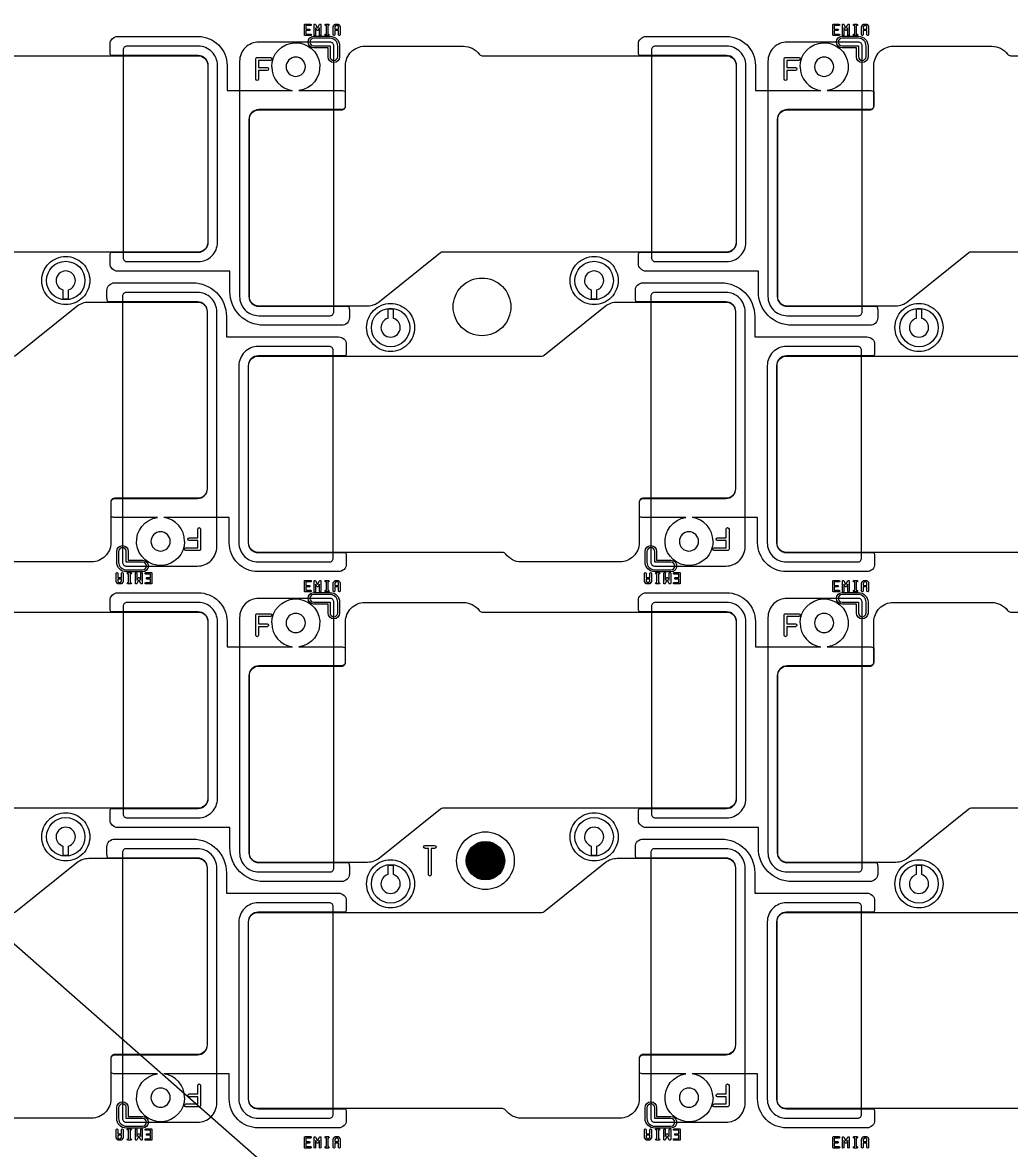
# Model space of a CAD drawing. Extents: x 2541 to 3941, y 2348 to 3338.
# Drawn here: x 2758.1 to 2809.5, y 2854.4 to 2912.9 of the extents above; entities that cross this region are included whole.
import ezdxf

# ---------------------------------------------------------------- set-up
doc = ezdxf.new("R2010")
doc.units = 0
doc.layers.get('0').update_dxf_attribs({"lineweight": 0})
doc.layers.get('Defpoints').update_dxf_attribs({"lineweight": 0})
for name, color, linetype, lineweight in [('EMI-T', 6, 'Continuous', 0), ('備註', 1, 'Continuous', 0), ('尺寸線', 3, 'Continuous', 0)]:
    doc.layers.add(name, color=color, linetype=linetype, lineweight=lineweight)
doc.layers.add('t_layer0', color=1, linetype='Continuous')
doc.styles.get("Standard").update_dxf_attribs({"font": 'simplex.shx', "height": 2.7})
doc.dimstyles.get("Standard").update_dxf_attribs({"dimtxt": 6, "dimasz": 0.18, "dimexe": 0.18, "dimexo": 0.0625, "dimgap": 0.09, "dimtad": 0, "dimtih": 1, "dimtoh": 1, "dimdec": 4, "dimzin": 0, "dimdsep": 46, "dimtxsty": 'Standard', "dimcen": 0.09, "dimadec": 0, "dimazin": 0, "dimtfac": 1, "dimtdec": 4, "dimtofl": 0, "dimtmove": 0, "dimatfit": 3, "dimfxl": 0, "dimtolj": 1, "dimtzin": 0, "dimarcsym": 0})

# ---------------------------------------------------------------- blocks, each defined once
blk = doc.blocks.new('PAD_R1')
at = {"const_width": 0.5}
blk.add_lwpolyline([(0.25, 0, 1), (-0.25, 0, 1)], format="xyb", close=True, dxfattribs=at)
blk = doc.blocks.new('*D32')
at = {"layer": 'Defpoints', "color": 0, "linetype": 'Continuous'}
for p in [(2937.174, 2915.05), (2717.414, 2910.624), (2937.174, 2910.624)]:
    blk.add_point(p, dxfattribs=at)
at = {"layer": '尺寸線', "color": 0, "linetype": 'Continuous', "lineweight": -2}
for p, q in [((2717.414, 2910.686), (2717.414, 2915.23)), ((2717.594, 2915.05), (2818.204, 2915.05)), ((2936.994, 2915.05), (2836.384, 2915.05)), ((2937.174, 2910.686), (2937.174, 2915.23))]:
    blk.add_line(p, q, dxfattribs=at)
at = {"layer": '尺寸線', "color": 0, "linetype": 'Continuous'}
for points in [[(2717.594, 2915.08), (2717.594, 2915.02), (2717.414, 2915.05)], [(2936.994, 2915.02), (2936.994, 2915.08), (2937.174, 2915.05)]]:
    blk.add_solid(points, dxfattribs=at)
at = {"layer": '尺寸線', "color": 0, "linetype": 'Continuous', "insert": (2827.294, 2915.05), "char_height": 2.7, "attachment_point": 5}
blk.add_mtext('\\A1;219.7600', dxfattribs=at)

msp = doc.modelspace()

# ---------------------------------------------------------------- linework, layer by layer
for p, q in [((2773.9853, 2912.2417), (2773.91577, 2912.2417)), ((2801.4553, 2912.2417), (2801.38577, 2912.2417)), ((2763.69814, 2883.74094), (2763.62861, 2883.74094)), ((2773.9853, 2883.3317), (2773.91577, 2883.3317)), ((2791.16814, 2883.74094), (2791.09861, 2883.74094)), ((2801.4553, 2883.3317), (2801.38577, 2883.3317)), ((2763.69814, 2854.83094), (2763.62861, 2854.83094)), ((2791.16814, 2854.83094), (2791.09861, 2854.83094)), ((2773.9853, 2854.4217), (2773.91577, 2854.4217)), ((2801.4553, 2854.4217), (2801.38577, 2854.4217))]:
    msp.add_line(p, q)
at = {"linetype": 'Continuous'}
for points in [[(2772.80623, 2912.2817), (2772.80623, 2912.53997), (2772.80623, 2912.79825, -0.414265), (2772.84623, 2912.83825), (2773.12438, 2912.83825, -1), (2773.12438, 2912.75825), (2772.88623, 2912.75825), (2772.88623, 2912.57997), (2773.05484, 2912.57997, -1), (2773.05484, 2912.49997), (2772.88623, 2912.49997), (2772.88623, 2912.3217), (2773.12438, 2912.3217, -1), (2773.12438, 2912.2417), (2772.84623, 2912.2417, -0.414265)], [(2800.27623, 2912.2817), (2800.27623, 2912.53997), (2800.27623, 2912.79825, -0.414265), (2800.31623, 2912.83825), (2800.59438, 2912.83825, -1), (2800.59438, 2912.75825), (2800.35623, 2912.75825), (2800.35623, 2912.57997), (2800.52484, 2912.57997, -1), (2800.52484, 2912.49997), (2800.35623, 2912.49997), (2800.35623, 2912.3217), (2800.59438, 2912.3217, -1), (2800.59438, 2912.2417), (2800.31623, 2912.2417, -0.414265)], [(2773.29244, 2911.60531, -1), (2773.29244, 2912.20531), (2774.13715, 2912.20531, -0.414217), (2774.63715, 2911.70531), (2774.63715, 2911.14231, -1), (2774.03715, 2911.14231), (2774.03715, 2911.60531)], [(2773.29244, 2911.70531), (2774.13715, 2911.70531), (2774.13715, 2911.15124, 1), (2774.53715, 2911.15124), (2774.53715, 2911.70531, 0.414218), (2774.13715, 2912.10531), (2773.29244, 2912.10531, 1)], [(2800.76244, 2911.60531, -1), (2800.76244, 2912.20531), (2801.60715, 2912.20531, -0.414217), (2802.10715, 2911.70531), (2802.10715, 2911.14231, -1), (2801.50715, 2911.14231), (2801.50715, 2911.60531)], [(2800.76244, 2911.70531), (2801.60715, 2911.70531), (2801.60715, 2911.15124, 1), (2802.00715, 2911.15124), (2802.00715, 2911.70531, 0.414218), (2801.60715, 2912.10531), (2800.76244, 2912.10531, 1)], [(2742.46508, 2898.68472), (2742.46508, 2907.8846, -0.414219), (2742.9652, 2908.38473), (2747.27218, 2908.38473, 0.414223), (2747.47218, 2908.58473), (2747.47218, 2910.68952, -0.414215), (2748.47218, 2911.68952), (2753.60907, 2911.68952, -0.24029), (2754.41871, 2911.27692, 0.240069), (2754.58015, 2911.19473), (2767.2852, 2911.19473, -0.414366), (2767.78507, 2910.6946), (2767.78507, 2901.49472, -0.414365), (2767.2852, 2900.9946), (2752.53567, 2900.9946, 0.170771), (2752.41046, 2900.95056), (2749.23951, 2898.40481, -0.170765), (2748.61341, 2898.1846), (2742.9652, 2898.1846, -0.414218)], [(2769.93508, 2898.68472), (2769.93508, 2907.8846, -0.414219), (2770.4352, 2908.38473), (2774.74218, 2908.38473, 0.414223), (2774.94218, 2908.58473), (2774.94218, 2910.68952, -0.414215), (2775.94218, 2911.68952), (2781.07907, 2911.68952, -0.24029), (2781.88871, 2911.27692, 0.240069), (2782.05015, 2911.19473), (2794.7552, 2911.19473, -0.414366), (2795.25507, 2910.6946), (2795.25507, 2901.49472, -0.414365), (2794.7552, 2900.9946), (2780.00567, 2900.9946, 0.170771), (2779.88046, 2900.95056), (2776.70951, 2898.40481, -0.170765), (2776.08341, 2898.1846), (2770.4352, 2898.1846, -0.414218)], [(2797.40508, 2898.68472), (2797.40508, 2907.8846, -0.414219), (2797.9052, 2908.38473), (2802.21218, 2908.38473, 0.414223), (2802.41218, 2908.58473), (2802.41218, 2910.68952, -0.414215), (2803.41218, 2911.68952), (2808.54907, 2911.68952, -0.24029), (2809.35871, 2911.27692, 0.240069), (2809.52015, 2911.19473), (2822.2252, 2911.19473, -0.414366), (2822.72507, 2910.6946), (2822.72507, 2901.49472, -0.414365), (2822.2252, 2900.9946), (2807.47567, 2900.9946, 0.170771), (2807.35046, 2900.95056), (2804.17951, 2898.40481, -0.170765), (2803.55341, 2898.1846), (2797.9052, 2898.1846, -0.414218)], [(2770.27233, 2909.98535), (2770.27233, 2910.50687), (2770.27233, 2911.0284, -0.414241), (2770.34733, 2911.1034), (2771.04269, 2911.1034, -1), (2771.04269, 2910.9534), (2770.42233, 2910.9534), (2770.42233, 2910.58187), (2770.86885, 2910.58187, -1), (2770.86885, 2910.43187), (2770.42233, 2910.43187), (2770.42233, 2909.98535, -1)], [(2771.85437, 2910.62391, 0.414217), (2772.35437, 2910.12391, 0.414217), (2772.85437, 2910.62391, 0.414217), (2772.35437, 2911.12391, 0.414217)], [(2797.74233, 2909.98535), (2797.74233, 2910.50687), (2797.74233, 2911.0284, -0.414241), (2797.81733, 2911.1034), (2798.51269, 2911.1034, -1), (2798.51269, 2910.9534), (2797.89233, 2910.9534), (2797.89233, 2910.58187), (2798.33885, 2910.58187, -1), (2798.33885, 2910.43187), (2797.89233, 2910.43187), (2797.89233, 2909.98535, -1)], [(2799.32437, 2910.62391, 0.414217), (2799.82437, 2910.12391, 0.414217), (2800.32437, 2910.62391, 0.414217), (2799.82437, 2911.12391, 0.414217)], [(2759.14699, 2899.51071, -0.414215), (2760.39699, 2900.76071, -0.414215), (2761.64699, 2899.51071, -0.414215), (2760.39699, 2898.26071, -0.414215)], [(2786.61699, 2899.51071, -0.414215), (2787.86699, 2900.76071, -0.414215), (2789.11699, 2899.51071, -0.414215), (2787.86699, 2898.26071, -0.414215)], [(2759.89699, 2899.51071, 0.327542), (2760.24699, 2899.03374), (2760.24699, 2898.55957), (2760.54699, 2898.55957), (2760.54699, 2899.03374, 0.327544), (2760.89699, 2899.51071, 0.414217), (2760.39699, 2900.01071, 0.414217)], [(2780.53823, 2898.14015, -0.414215), (2782.03823, 2899.64015, -0.414215), (2783.53823, 2898.14015, -0.414215), (2782.03823, 2896.64015, -0.414215)], [(2787.36699, 2899.51071, 0.327542), (2787.71699, 2899.03374), (2787.71699, 2898.55957), (2788.01699, 2898.55957), (2788.01699, 2899.03374, 0.327544), (2788.36699, 2899.51071, 0.414217), (2787.86699, 2900.01071, 0.414217)], [(2742.42838, 2885.88459), (2742.42838, 2895.08447, -0.414365), (2742.92825, 2895.5846), (2757.67778, 2895.5846, 0.170771), (2757.80299, 2895.62863), (2760.97394, 2898.17438, -0.170765), (2761.60004, 2898.3946), (2767.24824, 2898.3946, -0.414218), (2767.74837, 2897.89447), (2767.74837, 2888.69459, -0.414219), (2767.24824, 2888.19447), (2762.94127, 2888.19447, 0.414223), (2762.74127, 2887.99447), (2762.74127, 2885.88967, -0.414215), (2761.74127, 2884.88967), (2756.60437, 2884.88967, -0.24029), (2755.79474, 2885.30227, 0.240069), (2755.6333, 2885.38446), (2742.92825, 2885.38446, -0.414366)], [(2769.89838, 2885.88459), (2769.89838, 2895.08447, -0.414365), (2770.39825, 2895.5846), (2785.14778, 2895.5846, 0.170771), (2785.27299, 2895.62863), (2788.44394, 2898.17438, -0.170765), (2789.07004, 2898.3946), (2794.71824, 2898.3946, -0.414218), (2795.21837, 2897.89447), (2795.21837, 2888.69459, -0.414219), (2794.71824, 2888.19447), (2790.41127, 2888.19447, 0.414223), (2790.21127, 2887.99447), (2790.21127, 2885.88967, -0.414215), (2789.21127, 2884.88967), (2784.07437, 2884.88967, -0.24029), (2783.26474, 2885.30227, 0.240069), (2783.1033, 2885.38446), (2770.39825, 2885.38446, -0.414366)], [(2776.03646, 2897.06848, -0.414215), (2777.28646, 2898.31848, -0.414215), (2778.53646, 2897.06848, -0.414215), (2777.28646, 2895.81848, -0.414215)], [(2776.78646, 2897.06848, 0.414217), (2777.28646, 2896.56848, 0.414217), (2777.78646, 2897.06848, 0.327542), (2777.43646, 2897.54545), (2777.43646, 2898.01962), (2777.13646, 2898.01962), (2777.13646, 2897.54545, 0.327544)], [(2797.36838, 2885.88459), (2797.36838, 2895.08447, -0.414365), (2797.86825, 2895.5846), (2812.61778, 2895.5846, 0.170771), (2812.74299, 2895.62863), (2815.91394, 2898.17438, -0.170765), (2816.54004, 2898.3946), (2822.18824, 2898.3946, -0.414218), (2822.68837, 2897.89447), (2822.68837, 2888.69459, -0.414219), (2822.18824, 2888.19447), (2817.88127, 2888.19447, 0.414223), (2817.68127, 2887.99447), (2817.68127, 2885.88967, -0.414215), (2816.68127, 2884.88967), (2811.54437, 2884.88967, -0.24029), (2810.73474, 2885.30227, 0.240069), (2810.5733, 2885.38446), (2797.86825, 2885.38446, -0.414366)], [(2803.50646, 2897.06848, -0.414215), (2804.75646, 2898.31848, -0.414215), (2806.00646, 2897.06848, -0.414215), (2804.75646, 2895.81848, -0.414215)], [(2804.25646, 2897.06848, 0.414217), (2804.75646, 2896.56848, 0.414217), (2805.25646, 2897.06848, 0.327542), (2804.90646, 2897.54545), (2804.90646, 2898.01962), (2804.60646, 2898.01962), (2804.60646, 2897.54545, 0.327544)], [(2764.82907, 2885.95528, 0.414217), (2765.32907, 2885.45528, 0.414217), (2765.82907, 2885.95528, 0.414217), (2765.32907, 2886.45528, 0.414217)], [(2792.29907, 2885.95528, 0.414217), (2792.79907, 2885.45528, 0.414217), (2793.29907, 2885.95528, 0.414217), (2792.79907, 2886.45528, 0.414217)], [(2763.04629, 2884.87388), (2763.04629, 2885.43689, -1), (2763.64629, 2885.43689), (2763.64629, 2884.97388), (2764.39101, 2884.97388, -1), (2764.39101, 2884.37388), (2763.54629, 2884.37388, -0.414217)], [(2763.14629, 2884.87388, 0.414218), (2763.54629, 2884.47388), (2764.39101, 2884.47388, 1), (2764.39101, 2884.87388), (2763.54629, 2884.87388), (2763.54629, 2885.42796, 1), (2763.14629, 2885.42796)], [(2790.51629, 2884.87388), (2790.51629, 2885.43689, -1), (2791.11629, 2885.43689), (2791.11629, 2884.97388), (2791.86101, 2884.97388, -1), (2791.86101, 2884.37388), (2791.01629, 2884.37388, -0.414217)], [(2790.61629, 2884.87388, 0.414218), (2791.01629, 2884.47388), (2791.86101, 2884.47388, 1), (2791.86101, 2884.87388), (2791.01629, 2884.87388), (2791.01629, 2885.42796, 1), (2790.61629, 2885.42796)], [(2772.80623, 2883.3717), (2772.80623, 2883.62997), (2772.80623, 2883.88825, -0.414265), (2772.84623, 2883.92825), (2773.12438, 2883.92825, -1), (2773.12438, 2883.84825), (2772.88623, 2883.84825), (2772.88623, 2883.66997), (2773.05484, 2883.66997, -1), (2773.05484, 2883.58997), (2772.88623, 2883.58997), (2772.88623, 2883.4117), (2773.12438, 2883.4117, -1), (2773.12438, 2883.3317), (2772.84623, 2883.3317, -0.414265)], [(2800.27623, 2883.3717), (2800.27623, 2883.62997), (2800.27623, 2883.88825, -0.414265), (2800.31623, 2883.92825), (2800.59438, 2883.92825, -1), (2800.59438, 2883.84825), (2800.35623, 2883.84825), (2800.35623, 2883.66997), (2800.52484, 2883.66997, -1), (2800.52484, 2883.58997), (2800.35623, 2883.58997), (2800.35623, 2883.4117), (2800.59438, 2883.4117, -1), (2800.59438, 2883.3317), (2800.31623, 2883.3317, -0.414265)], [(2773.29244, 2882.69531, -1), (2773.29244, 2883.29531), (2774.13715, 2883.29531, -0.414217), (2774.63715, 2882.79531), (2774.63715, 2882.23231, -1), (2774.03715, 2882.23231), (2774.03715, 2882.69531)], [(2773.29244, 2882.79531), (2774.13715, 2882.79531), (2774.13715, 2882.24124, 1), (2774.53715, 2882.24124), (2774.53715, 2882.79531, 0.414218), (2774.13715, 2883.19531), (2773.29244, 2883.19531, 1)], [(2800.76244, 2882.69531, -1), (2800.76244, 2883.29531), (2801.60715, 2883.29531, -0.414217), (2802.10715, 2882.79531), (2802.10715, 2882.23231, -1), (2801.50715, 2882.23231), (2801.50715, 2882.69531)], [(2800.76244, 2882.79531), (2801.60715, 2882.79531), (2801.60715, 2882.24124, 1), (2802.00715, 2882.24124), (2802.00715, 2882.79531, 0.414218), (2801.60715, 2883.19531), (2800.76244, 2883.19531, 1)], [(2742.46508, 2869.77472), (2742.46508, 2878.9746, -0.414219), (2742.9652, 2879.47473), (2747.27218, 2879.47473, 0.414223), (2747.47218, 2879.67473), (2747.47218, 2881.77952, -0.414215), (2748.47218, 2882.77952), (2753.60907, 2882.77952, -0.24029), (2754.41871, 2882.36692, 0.240069), (2754.58015, 2882.28473), (2767.2852, 2882.28473, -0.414366), (2767.78507, 2881.7846), (2767.78507, 2872.58472, -0.414365), (2767.2852, 2872.0846), (2752.53567, 2872.0846, 0.170771), (2752.41046, 2872.04056), (2749.23951, 2869.49481, -0.170765), (2748.61341, 2869.2746), (2742.9652, 2869.2746, -0.414218)], [(2769.93508, 2869.77472), (2769.93508, 2878.9746, -0.414219), (2770.4352, 2879.47473), (2774.74218, 2879.47473, 0.414223), (2774.94218, 2879.67473), (2774.94218, 2881.77952, -0.414215), (2775.94218, 2882.77952), (2781.07907, 2882.77952, -0.24029), (2781.88871, 2882.36692, 0.240069), (2782.05015, 2882.28473), (2794.7552, 2882.28473, -0.414366), (2795.25507, 2881.7846), (2795.25507, 2872.58472, -0.414365), (2794.7552, 2872.0846), (2780.00567, 2872.0846, 0.170771), (2779.88046, 2872.04056), (2776.70951, 2869.49481, -0.170765), (2776.08341, 2869.2746), (2770.4352, 2869.2746, -0.414218)], [(2797.40508, 2869.77472), (2797.40508, 2878.9746, -0.414219), (2797.9052, 2879.47473), (2802.21218, 2879.47473, 0.414223), (2802.41218, 2879.67473), (2802.41218, 2881.77952, -0.414215), (2803.41218, 2882.77952), (2808.54907, 2882.77952, -0.24029), (2809.35871, 2882.36692, 0.240069), (2809.52015, 2882.28473), (2822.2252, 2882.28473, -0.414366), (2822.72507, 2881.7846), (2822.72507, 2872.58472, -0.414365), (2822.2252, 2872.0846), (2807.47567, 2872.0846, 0.170771), (2807.35046, 2872.04056), (2804.17951, 2869.49481, -0.170765), (2803.55341, 2869.2746), (2797.9052, 2869.2746, -0.414218)], [(2770.27233, 2881.07535), (2770.27233, 2881.59687), (2770.27233, 2882.1184, -0.414241), (2770.34733, 2882.1934), (2771.04269, 2882.1934, -1), (2771.04269, 2882.0434), (2770.42233, 2882.0434), (2770.42233, 2881.67187), (2770.86885, 2881.67187, -1), (2770.86885, 2881.52187), (2770.42233, 2881.52187), (2770.42233, 2881.07535, -1)], [(2771.85437, 2881.71391, 0.414217), (2772.35437, 2881.21391, 0.414217), (2772.85437, 2881.71391, 0.414217), (2772.35437, 2882.21391, 0.414217)], [(2797.74233, 2881.07535), (2797.74233, 2881.59687), (2797.74233, 2882.1184, -0.414241), (2797.81733, 2882.1934), (2798.51269, 2882.1934, -1), (2798.51269, 2882.0434), (2797.89233, 2882.0434), (2797.89233, 2881.67187), (2798.33885, 2881.67187, -1), (2798.33885, 2881.52187), (2797.89233, 2881.52187), (2797.89233, 2881.07535, -1)], [(2799.32437, 2881.71391, 0.414217), (2799.82437, 2881.21391, 0.414217), (2800.32437, 2881.71391, 0.414217), (2799.82437, 2882.21391, 0.414217)], [(2759.14699, 2870.60071, -0.414215), (2760.39699, 2871.85071, -0.414215), (2761.64699, 2870.60071, -0.414215), (2760.39699, 2869.35071, -0.414215)], [(2786.61699, 2870.60071, -0.414215), (2787.86699, 2871.85071, -0.414215), (2789.11699, 2870.60071, -0.414215), (2787.86699, 2869.35071, -0.414215)], [(2759.89699, 2870.60071, 0.327542), (2760.24699, 2870.12374), (2760.24699, 2869.64957), (2760.54699, 2869.64957), (2760.54699, 2870.12374, 0.327544), (2760.89699, 2870.60071, 0.414217), (2760.39699, 2871.10071, 0.414217)], [(2787.36699, 2870.60071, 0.327542), (2787.71699, 2870.12374), (2787.71699, 2869.64957), (2788.01699, 2869.64957), (2788.01699, 2870.12374, 0.327544), (2788.36699, 2870.60071, 0.414217), (2787.86699, 2871.10071, 0.414217)], [(2780.71865, 2869.36067, -0.414215), (2782.21865, 2870.86067, -0.414215), (2783.71865, 2869.36067, -0.414215), (2782.21865, 2867.86067, -0.414215)], [(2779.07963, 2870.00059, -1), (2779.07963, 2870.15059), (2779.32798, 2870.15059), (2779.57632, 2870.15059, -1), (2779.57632, 2870.00059), (2779.40298, 2870.00059), (2779.40298, 2868.63519, -1), (2779.25298, 2868.63519), (2779.25298, 2870.00059)], [(2742.42838, 2856.97459), (2742.42838, 2866.17447, -0.414365), (2742.92825, 2866.6746), (2757.67778, 2866.6746, 0.170771), (2757.80299, 2866.71863), (2760.97394, 2869.26438, -0.170765), (2761.60004, 2869.4846), (2767.24824, 2869.4846, -0.414218), (2767.74837, 2868.98447), (2767.74837, 2859.78459, -0.414219), (2767.24824, 2859.28447), (2762.94127, 2859.28447, 0.414223), (2762.74127, 2859.08447), (2762.74127, 2856.97967, -0.414215), (2761.74127, 2855.97967), (2756.60437, 2855.97967, -0.24029), (2755.79474, 2856.39227, 0.240069), (2755.6333, 2856.47446), (2742.92825, 2856.47446, -0.414366)], [(2769.89838, 2856.97459), (2769.89838, 2866.17447, -0.414365), (2770.39825, 2866.6746), (2785.14778, 2866.6746, 0.170771), (2785.27299, 2866.71863), (2788.44394, 2869.26438, -0.170765), (2789.07004, 2869.4846), (2794.71824, 2869.4846, -0.414218), (2795.21837, 2868.98447), (2795.21837, 2859.78459, -0.414219), (2794.71824, 2859.28447), (2790.41127, 2859.28447, 0.414223), (2790.21127, 2859.08447), (2790.21127, 2856.97967, -0.414215), (2789.21127, 2855.97967), (2784.07437, 2855.97967, -0.24029), (2783.26474, 2856.39227, 0.240069), (2783.1033, 2856.47446), (2770.39825, 2856.47446, -0.414366)], [(2776.03646, 2868.15848, -0.414215), (2777.28646, 2869.40848, -0.414215), (2778.53646, 2868.15848, -0.414215), (2777.28646, 2866.90848, -0.414215)], [(2797.36838, 2856.97459), (2797.36838, 2866.17447, -0.414365), (2797.86825, 2866.6746), (2812.61778, 2866.6746, 0.170771), (2812.74299, 2866.71863), (2815.91394, 2869.26438, -0.170765), (2816.54004, 2869.4846), (2822.18824, 2869.4846, -0.414218), (2822.68837, 2868.98447), (2822.68837, 2859.78459, -0.414219), (2822.18824, 2859.28447), (2817.88127, 2859.28447, 0.414223), (2817.68127, 2859.08447), (2817.68127, 2856.97967, -0.414215), (2816.68127, 2855.97967), (2811.54437, 2855.97967, -0.24029), (2810.73474, 2856.39227, 0.240069), (2810.5733, 2856.47446), (2797.86825, 2856.47446, -0.414366)], [(2803.50646, 2868.15848, -0.414215), (2804.75646, 2869.40848, -0.414215), (2806.00646, 2868.15848, -0.414215), (2804.75646, 2866.90848, -0.414215)], [(2776.78646, 2868.15848, 0.414217), (2777.28646, 2867.65848, 0.414217), (2777.78646, 2868.15848, 0.327542), (2777.43646, 2868.63545), (2777.43646, 2869.10962), (2777.13646, 2869.10962), (2777.13646, 2868.63545, 0.327544)], [(2804.25646, 2868.15848, 0.414217), (2804.75646, 2867.65848, 0.414217), (2805.25646, 2868.15848, 0.327542), (2804.90646, 2868.63545), (2804.90646, 2869.10962), (2804.60646, 2869.10962), (2804.60646, 2868.63545, 0.327544)], [(2764.82907, 2857.04528, 0.414217), (2765.32907, 2856.54528, 0.414217), (2765.82907, 2857.04528, 0.414217), (2765.32907, 2857.54528, 0.414217)], [(2792.29907, 2857.04528, 0.414217), (2792.79907, 2856.54528, 0.414217), (2793.29907, 2857.04528, 0.414217), (2792.79907, 2857.54528, 0.414217)], [(2763.04629, 2855.96388), (2763.04629, 2856.52689, -1), (2763.64629, 2856.52689), (2763.64629, 2856.06388), (2764.39101, 2856.06388, -1), (2764.39101, 2855.46388), (2763.54629, 2855.46388, -0.414217)], [(2763.14629, 2855.96388, 0.414218), (2763.54629, 2855.56388), (2764.39101, 2855.56388, 1), (2764.39101, 2855.96388), (2763.54629, 2855.96388), (2763.54629, 2856.51796, 1), (2763.14629, 2856.51796)], [(2790.51629, 2855.96388), (2790.51629, 2856.52689, -1), (2791.11629, 2856.52689), (2791.11629, 2856.06388), (2791.86101, 2856.06388, -1), (2791.86101, 2855.46388), (2791.01629, 2855.46388, -0.414217)], [(2790.61629, 2855.96388, 0.414218), (2791.01629, 2855.56388), (2791.86101, 2855.56388, 1), (2791.86101, 2855.96388), (2791.01629, 2855.96388), (2791.01629, 2856.51796, 1), (2790.61629, 2856.51796)], [(2772.80623, 2854.4617), (2772.80623, 2854.71997), (2772.80623, 2854.97825, -0.414265), (2772.84623, 2855.01825), (2773.12438, 2855.01825, -1), (2773.12438, 2854.93825), (2772.88623, 2854.93825), (2772.88623, 2854.75997), (2773.05484, 2854.75997, -1), (2773.05484, 2854.67997), (2772.88623, 2854.67997), (2772.88623, 2854.5017), (2773.12438, 2854.5017, -1), (2773.12438, 2854.4217), (2772.84623, 2854.4217, -0.414265)], [(2800.27623, 2854.4617), (2800.27623, 2854.71997), (2800.27623, 2854.97825, -0.414265), (2800.31623, 2855.01825), (2800.59438, 2855.01825, -1), (2800.59438, 2854.93825), (2800.35623, 2854.93825), (2800.35623, 2854.75997), (2800.52484, 2854.75997, -1), (2800.52484, 2854.67997), (2800.35623, 2854.67997), (2800.35623, 2854.5017), (2800.59438, 2854.5017, -1), (2800.59438, 2854.4217), (2800.31623, 2854.4217, -0.414265)]]:
    msp.add_lwpolyline(points, format="xyb", close=True, dxfattribs=at)
for points in [[(2773.30623, 2912.2817), (2773.30623, 2912.79791, -0.782664), (2773.38145, 2912.81722), (2773.4853, 2912.62435)], [(2773.38623, 2912.63959), (2773.38623, 2912.2817, -1), (2773.30623, 2912.2817)], [(2773.58438, 2912.63959), (2773.52052, 2912.52101, -0.597324), (2773.45008, 2912.52101), (2773.38623, 2912.63959)], [(2773.4853, 2912.62435), (2773.58916, 2912.81722, -0.782665), (2773.66438, 2912.79791), (2773.66438, 2912.2817, -1), (2773.58438, 2912.2817), (2773.58438, 2912.63959)], [(2773.91577, 2912.2417, -1), (2773.91577, 2912.3217), (2773.9453, 2912.3217), (2773.9453, 2912.75825), (2773.91577, 2912.75825, -1), (2773.91577, 2912.83825), (2773.9853, 2912.83825), (2774.05484, 2912.83825, -1), (2774.05484, 2912.75825), (2774.0253, 2912.75825), (2774.0253, 2912.3217), (2774.05484, 2912.3217, -1), (2774.05484, 2912.2417), (2773.9853, 2912.2417)], [(2774.30623, 2912.2817), (2774.30623, 2912.53997), (2774.30623, 2912.71216, -0.173189), (2774.31527, 2912.73748), (2774.3845, 2912.8232, -0.228301), (2774.41577, 2912.83825), (2774.55484, 2912.83825, -0.228253), (2774.58611, 2912.8232), (2774.65534, 2912.73748, -0.173127), (2774.66438, 2912.71216), (2774.66438, 2912.53997)], [(2774.66438, 2912.53997), (2774.66438, 2912.2817, -1), (2774.58438, 2912.2817), (2774.58438, 2912.49997), (2774.38623, 2912.49997), (2774.38623, 2912.2817, -1), (2774.30623, 2912.2817)], [(2800.77623, 2912.2817), (2800.77623, 2912.79791, -0.782664), (2800.85145, 2912.81722), (2800.9553, 2912.62435)], [(2800.85623, 2912.63959), (2800.85623, 2912.2817, -1), (2800.77623, 2912.2817)], [(2801.05438, 2912.63959), (2800.99052, 2912.52101, -0.597324), (2800.92008, 2912.52101), (2800.85623, 2912.63959)], [(2800.9553, 2912.62435), (2801.05916, 2912.81722, -0.782665), (2801.13438, 2912.79791), (2801.13438, 2912.2817, -1), (2801.05438, 2912.2817), (2801.05438, 2912.63959)], [(2801.38577, 2912.2417, -1), (2801.38577, 2912.3217), (2801.4153, 2912.3217), (2801.4153, 2912.75825), (2801.38577, 2912.75825, -1), (2801.38577, 2912.83825), (2801.4553, 2912.83825), (2801.52484, 2912.83825, -1), (2801.52484, 2912.75825), (2801.4953, 2912.75825), (2801.4953, 2912.3217), (2801.52484, 2912.3217, -1), (2801.52484, 2912.2417), (2801.4553, 2912.2417)], [(2801.77623, 2912.2817), (2801.77623, 2912.53997), (2801.77623, 2912.71216, -0.173189), (2801.78527, 2912.73748), (2801.8545, 2912.8232, -0.228301), (2801.88577, 2912.83825), (2802.02484, 2912.83825, -0.228253), (2802.05611, 2912.8232), (2802.12534, 2912.73748, -0.173127), (2802.13438, 2912.71216), (2802.13438, 2912.53997)], [(2802.13438, 2912.53997), (2802.13438, 2912.2817, -1), (2802.05438, 2912.2817), (2802.05438, 2912.49997), (2801.85623, 2912.49997), (2801.85623, 2912.2817, -1), (2801.77623, 2912.2817)], [(2762.7003, 2900.3946), (2762.7003, 2900.7946, -0.124386), (2762.74831, 2900.9846), (2767.2852, 2900.9846, 0.414365), (2767.79507, 2901.49473), (2767.79507, 2910.6946, 0.414366), (2767.2852, 2911.20473), (2762.74831, 2911.20473, -0.124392), (2762.7003, 2911.39473), (2762.7003, 2911.79473, -0.414218), (2763.1003, 2912.19473), (2767.2852, 2912.19473, -0.414364), (2768.78507, 2910.69409), (2768.78507, 2909.38473), (2772.1903, 2909.38473)], [(2771.10437, 2910.62391, -2.205962), (2772.51845, 2909.38473), (2774.74218, 2909.38473, -0.124388), (2774.93218, 2909.33672), (2774.93218, 2908.58473, -0.414224), (2774.74218, 2908.39473), (2770.4352, 2908.39473, 0.414218), (2769.92508, 2907.8846), (2769.92508, 2898.68472, 0.414217), (2770.4352, 2898.1746), (2775.09418, 2898.1746, -0.124388), (2775.14218, 2897.9846), (2775.14218, 2897.5846, -0.414218), (2774.74218, 2897.1846), (2770.68508, 2897.1846, -0.414215), (2768.93508, 2898.9346), (2768.93508, 2899.9946), (2763.1003, 2899.9946, -0.414218), (2762.7003, 2900.3946)], [(2790.1703, 2900.3946), (2790.1703, 2900.7946, -0.124386), (2790.21831, 2900.9846), (2794.7552, 2900.9846, 0.414365), (2795.26507, 2901.49473), (2795.26507, 2910.6946, 0.414366), (2794.7552, 2911.20473), (2790.21831, 2911.20473, -0.124392), (2790.1703, 2911.39473), (2790.1703, 2911.79473, -0.414218), (2790.5703, 2912.19473), (2794.7552, 2912.19473, -0.414364), (2796.25507, 2910.69409), (2796.25507, 2909.38473), (2799.6603, 2909.38473)], [(2798.57437, 2910.62391, -2.205962), (2799.98845, 2909.38473), (2802.21218, 2909.38473, -0.124388), (2802.40218, 2909.33672), (2802.40218, 2908.58473, -0.414224), (2802.21218, 2908.39473), (2797.9052, 2908.39473, 0.414218), (2797.39508, 2907.8846), (2797.39508, 2898.68472, 0.414217), (2797.9052, 2898.1746), (2802.56418, 2898.1746, -0.124388), (2802.61218, 2897.9846), (2802.61218, 2897.5846, -0.414218), (2802.21218, 2897.1846), (2798.15508, 2897.1846, -0.414215), (2796.40508, 2898.9346), (2796.40508, 2899.9946), (2790.5703, 2899.9946, -0.414218), (2790.1703, 2900.3946)], [(2762.54127, 2898.5946), (2762.54127, 2898.9946, -0.414218), (2762.94127, 2899.3946), (2766.99837, 2899.3946, -0.414215), (2768.74837, 2897.6446), (2768.74837, 2896.5846), (2774.58314, 2896.5846, -0.414218), (2774.98314, 2896.1846), (2774.98314, 2895.7846, -0.124388), (2774.93514, 2895.5946), (2770.39825, 2895.5946, 0.414365), (2769.88838, 2895.08447), (2769.88838, 2885.8846, 0.414366), (2770.39825, 2885.37446), (2774.93514, 2885.37446, -0.124388), (2774.98314, 2885.18446), (2774.98314, 2884.78446, -0.414218), (2774.58314, 2884.38446), (2770.39825, 2884.38446, -0.414364), (2768.89838, 2885.8851), (2768.89838, 2887.19447), (2765.49315, 2887.19447)], [(2790.01127, 2898.5946), (2790.01127, 2898.9946, -0.414218), (2790.41127, 2899.3946), (2794.46837, 2899.3946, -0.414215), (2796.21837, 2897.6446), (2796.21837, 2896.5846), (2802.05314, 2896.5846, -0.414218), (2802.45314, 2896.1846), (2802.45314, 2895.7846, -0.124388), (2802.40514, 2895.5946), (2797.86825, 2895.5946, 0.414365), (2797.35838, 2895.08447), (2797.35838, 2885.8846, 0.414366), (2797.86825, 2885.37446), (2802.40514, 2885.37446, -0.124388), (2802.45314, 2885.18446), (2802.45314, 2884.78446, -0.414218), (2802.05314, 2884.38446), (2797.86825, 2884.38446, -0.414364), (2796.36838, 2885.8851), (2796.36838, 2887.19447), (2792.96315, 2887.19447)], [(2766.57907, 2885.95528, -2.205962), (2765.165, 2887.19447), (2762.94127, 2887.19447, -0.124386), (2762.75127, 2887.24247), (2762.75127, 2887.99447, -0.414224), (2762.94127, 2888.18447), (2767.24824, 2888.18447, 0.414218), (2767.75837, 2888.69459), (2767.75837, 2897.89447, 0.414217), (2767.24824, 2898.4046), (2762.58927, 2898.4046, -0.124392), (2762.54127, 2898.5946)], [(2794.04907, 2885.95528, -2.205962), (2792.635, 2887.19447), (2790.41127, 2887.19447, -0.124386), (2790.22127, 2887.24247), (2790.22127, 2887.99447, -0.414224), (2790.41127, 2888.18447), (2794.71824, 2888.18447, 0.414218), (2795.22837, 2888.69459), (2795.22837, 2897.89447, 0.414217), (2794.71824, 2898.4046), (2790.05927, 2898.4046, -0.124392), (2790.01127, 2898.5946)], [(2766.64075, 2885.4758, -1), (2766.64075, 2885.6258), (2767.26112, 2885.6258), (2767.26112, 2885.99732), (2766.8146, 2885.99732, -1), (2766.8146, 2886.14732), (2767.26112, 2886.14732), (2767.26112, 2886.59385, -1), (2767.41112, 2886.59385), (2767.41112, 2886.07232)], [(2794.11075, 2885.4758, -1), (2794.11075, 2885.6258), (2794.73112, 2885.6258), (2794.73112, 2885.99732), (2794.2846, 2885.99732, -1), (2794.2846, 2886.14732), (2794.73112, 2886.14732), (2794.73112, 2886.59385, -1), (2794.88112, 2886.59385), (2794.88112, 2886.07232)], [(2767.41112, 2886.07232), (2767.41112, 2885.5508, -0.414241), (2767.33612, 2885.4758), (2766.64075, 2885.4758)], [(2794.88112, 2886.07232), (2794.88112, 2885.5508, -0.414241), (2794.80612, 2885.4758), (2794.11075, 2885.4758)], [(2763.01907, 2883.86704), (2763.01907, 2884.03922), (2763.01907, 2884.2975, -1), (2763.09907, 2884.2975), (2763.09907, 2884.07922), (2763.29722, 2884.07922), (2763.29722, 2884.2975, -1), (2763.37722, 2884.2975), (2763.37722, 2884.03922)], [(2763.37722, 2884.03922), (2763.37722, 2883.86704, -0.173189), (2763.36818, 2883.84172), (2763.29895, 2883.756, -0.228301), (2763.26768, 2883.74094), (2763.12861, 2883.74094, -0.228253), (2763.09734, 2883.756), (2763.02811, 2883.84172, -0.173127), (2763.01907, 2883.86704)], [(2763.62861, 2883.74094, -1), (2763.62861, 2883.82094), (2763.65814, 2883.82094), (2763.65814, 2884.2575), (2763.62861, 2884.2575, -1), (2763.62861, 2884.3375), (2763.69814, 2884.3375), (2763.76768, 2884.3375, -1), (2763.76768, 2884.2575), (2763.73814, 2884.2575), (2763.73814, 2883.82094), (2763.76768, 2883.82094, -1), (2763.76768, 2883.74094), (2763.69814, 2883.74094)], [(2764.01907, 2883.78129), (2764.01907, 2884.2975, -1), (2764.09907, 2884.2975), (2764.09907, 2883.9396)], [(2764.19814, 2883.95485), (2764.09429, 2883.76198, -0.782665), (2764.01907, 2883.78129)], [(2764.09907, 2883.9396), (2764.16292, 2884.05819, -0.597324), (2764.23336, 2884.05819), (2764.29722, 2883.9396)], [(2764.29722, 2883.9396), (2764.29722, 2884.2975, -1), (2764.37722, 2884.2975), (2764.37722, 2883.78129, -0.782664), (2764.302, 2883.76198), (2764.19814, 2883.95485)], [(2764.55907, 2883.74094, -1), (2764.55907, 2883.82094), (2764.79722, 2883.82094), (2764.79722, 2883.99922), (2764.62861, 2883.99922, -1), (2764.62861, 2884.07922), (2764.79722, 2884.07922), (2764.79722, 2884.2575), (2764.55907, 2884.2575, -1), (2764.55907, 2884.3375), (2764.83722, 2884.3375, -0.414265), (2764.87722, 2884.2975), (2764.87722, 2884.03922)], [(2764.87722, 2884.03922), (2764.87722, 2883.78094, -0.414265), (2764.83722, 2883.74094), (2764.55907, 2883.74094)], [(2773.30623, 2883.3717), (2773.30623, 2883.88791, -0.782664), (2773.38145, 2883.90722), (2773.4853, 2883.71435)], [(2773.4853, 2883.71435), (2773.58916, 2883.90722, -0.782665), (2773.66438, 2883.88791), (2773.66438, 2883.3717, -1), (2773.58438, 2883.3717), (2773.58438, 2883.72959)], [(2773.91577, 2883.3317, -1), (2773.91577, 2883.4117), (2773.9453, 2883.4117), (2773.9453, 2883.84825), (2773.91577, 2883.84825, -1), (2773.91577, 2883.92825), (2773.9853, 2883.92825), (2774.05484, 2883.92825, -1), (2774.05484, 2883.84825), (2774.0253, 2883.84825), (2774.0253, 2883.4117), (2774.05484, 2883.4117, -1), (2774.05484, 2883.3317), (2773.9853, 2883.3317)], [(2774.30623, 2883.3717), (2774.30623, 2883.62997), (2774.30623, 2883.80216, -0.173189), (2774.31527, 2883.82748), (2774.3845, 2883.9132, -0.228301), (2774.41577, 2883.92825), (2774.55484, 2883.92825, -0.228253), (2774.58611, 2883.9132), (2774.65534, 2883.82748, -0.173127), (2774.66438, 2883.80216), (2774.66438, 2883.62997)], [(2790.48907, 2883.86704), (2790.48907, 2884.03922), (2790.48907, 2884.2975, -1), (2790.56907, 2884.2975), (2790.56907, 2884.07922), (2790.76722, 2884.07922), (2790.76722, 2884.2975, -1), (2790.84722, 2884.2975), (2790.84722, 2884.03922)], [(2790.84722, 2884.03922), (2790.84722, 2883.86704, -0.173189), (2790.83818, 2883.84172), (2790.76895, 2883.756, -0.228301), (2790.73768, 2883.74094), (2790.59861, 2883.74094, -0.228253), (2790.56734, 2883.756), (2790.49811, 2883.84172, -0.173127), (2790.48907, 2883.86704)], [(2791.09861, 2883.74094, -1), (2791.09861, 2883.82094), (2791.12814, 2883.82094), (2791.12814, 2884.2575), (2791.09861, 2884.2575, -1), (2791.09861, 2884.3375), (2791.16814, 2884.3375), (2791.23768, 2884.3375, -1), (2791.23768, 2884.2575), (2791.20814, 2884.2575), (2791.20814, 2883.82094), (2791.23768, 2883.82094, -1), (2791.23768, 2883.74094), (2791.16814, 2883.74094)], [(2791.48907, 2883.78129), (2791.48907, 2884.2975, -1), (2791.56907, 2884.2975), (2791.56907, 2883.9396)], [(2791.66814, 2883.95485), (2791.56429, 2883.76198, -0.782665), (2791.48907, 2883.78129)], [(2791.56907, 2883.9396), (2791.63292, 2884.05819, -0.597324), (2791.70336, 2884.05819), (2791.76722, 2883.9396)], [(2791.76722, 2883.9396), (2791.76722, 2884.2975, -1), (2791.84722, 2884.2975), (2791.84722, 2883.78129, -0.782664), (2791.772, 2883.76198), (2791.66814, 2883.95485)], [(2792.02907, 2883.74094, -1), (2792.02907, 2883.82094), (2792.26722, 2883.82094), (2792.26722, 2883.99922), (2792.09861, 2883.99922, -1), (2792.09861, 2884.07922), (2792.26722, 2884.07922), (2792.26722, 2884.2575), (2792.02907, 2884.2575, -1), (2792.02907, 2884.3375), (2792.30722, 2884.3375, -0.414265), (2792.34722, 2884.2975), (2792.34722, 2884.03922)], [(2792.34722, 2884.03922), (2792.34722, 2883.78094, -0.414265), (2792.30722, 2883.74094), (2792.02907, 2883.74094)], [(2800.77623, 2883.3717), (2800.77623, 2883.88791, -0.782664), (2800.85145, 2883.90722), (2800.9553, 2883.71435)], [(2800.9553, 2883.71435), (2801.05916, 2883.90722, -0.782665), (2801.13438, 2883.88791), (2801.13438, 2883.3717, -1), (2801.05438, 2883.3717), (2801.05438, 2883.72959)], [(2801.38577, 2883.3317, -1), (2801.38577, 2883.4117), (2801.4153, 2883.4117), (2801.4153, 2883.84825), (2801.38577, 2883.84825, -1), (2801.38577, 2883.92825), (2801.4553, 2883.92825), (2801.52484, 2883.92825, -1), (2801.52484, 2883.84825), (2801.4953, 2883.84825), (2801.4953, 2883.4117), (2801.52484, 2883.4117, -1), (2801.52484, 2883.3317), (2801.4553, 2883.3317)], [(2801.77623, 2883.3717), (2801.77623, 2883.62997), (2801.77623, 2883.80216, -0.173189), (2801.78527, 2883.82748), (2801.8545, 2883.9132, -0.228301), (2801.88577, 2883.92825), (2802.02484, 2883.92825, -0.228253), (2802.05611, 2883.9132), (2802.12534, 2883.82748, -0.173127), (2802.13438, 2883.80216), (2802.13438, 2883.62997)], [(2762.7003, 2871.4846), (2762.7003, 2871.8846, -0.124386), (2762.74831, 2872.0746), (2767.2852, 2872.0746, 0.414365), (2767.79507, 2872.58473), (2767.79507, 2881.7846, 0.414366), (2767.2852, 2882.29473), (2762.74831, 2882.29473, -0.124392), (2762.7003, 2882.48473), (2762.7003, 2882.88473, -0.414218), (2763.1003, 2883.28473), (2767.2852, 2883.28473, -0.414364), (2768.78507, 2881.78409), (2768.78507, 2880.47473), (2772.1903, 2880.47473)], [(2773.38623, 2883.72959), (2773.38623, 2883.3717, -1), (2773.30623, 2883.3717)], [(2773.58438, 2883.72959), (2773.52052, 2883.61101, -0.597324), (2773.45008, 2883.61101), (2773.38623, 2883.72959)], [(2774.66438, 2883.62997), (2774.66438, 2883.3717, -1), (2774.58438, 2883.3717), (2774.58438, 2883.58997), (2774.38623, 2883.58997), (2774.38623, 2883.3717, -1), (2774.30623, 2883.3717)], [(2790.1703, 2871.4846), (2790.1703, 2871.8846, -0.124386), (2790.21831, 2872.0746), (2794.7552, 2872.0746, 0.414365), (2795.26507, 2872.58473), (2795.26507, 2881.7846, 0.414366), (2794.7552, 2882.29473), (2790.21831, 2882.29473, -0.124392), (2790.1703, 2882.48473), (2790.1703, 2882.88473, -0.414218), (2790.5703, 2883.28473), (2794.7552, 2883.28473, -0.414364), (2796.25507, 2881.78409), (2796.25507, 2880.47473), (2799.6603, 2880.47473)], [(2800.85623, 2883.72959), (2800.85623, 2883.3717, -1), (2800.77623, 2883.3717)], [(2801.05438, 2883.72959), (2800.99052, 2883.61101, -0.597324), (2800.92008, 2883.61101), (2800.85623, 2883.72959)], [(2802.13438, 2883.62997), (2802.13438, 2883.3717, -1), (2802.05438, 2883.3717), (2802.05438, 2883.58997), (2801.85623, 2883.58997), (2801.85623, 2883.3717, -1), (2801.77623, 2883.3717)], [(2771.10437, 2881.71391, -2.205962), (2772.51845, 2880.47473), (2774.74218, 2880.47473, -0.124388), (2774.93218, 2880.42672), (2774.93218, 2879.67473, -0.414224), (2774.74218, 2879.48473), (2770.4352, 2879.48473, 0.414218), (2769.92508, 2878.9746), (2769.92508, 2869.77472, 0.414217), (2770.4352, 2869.2646), (2775.09418, 2869.2646, -0.124388), (2775.14218, 2869.0746), (2775.14218, 2868.6746, -0.414218), (2774.74218, 2868.2746), (2770.68508, 2868.2746, -0.414215), (2768.93508, 2870.0246), (2768.93508, 2871.0846), (2763.1003, 2871.0846, -0.414218), (2762.7003, 2871.4846)], [(2798.57437, 2881.71391, -2.205962), (2799.98845, 2880.47473), (2802.21218, 2880.47473, -0.124388), (2802.40218, 2880.42672), (2802.40218, 2879.67473, -0.414224), (2802.21218, 2879.48473), (2797.9052, 2879.48473, 0.414218), (2797.39508, 2878.9746), (2797.39508, 2869.77472, 0.414217), (2797.9052, 2869.2646), (2802.56418, 2869.2646, -0.124388), (2802.61218, 2869.0746), (2802.61218, 2868.6746, -0.414218), (2802.21218, 2868.2746), (2798.15508, 2868.2746, -0.414215), (2796.40508, 2870.0246), (2796.40508, 2871.0846), (2790.5703, 2871.0846, -0.414218), (2790.1703, 2871.4846)], [(2762.54127, 2869.6846), (2762.54127, 2870.0846, -0.414218), (2762.94127, 2870.4846), (2766.99837, 2870.4846, -0.414215), (2768.74837, 2868.7346), (2768.74837, 2867.6746), (2774.58314, 2867.6746, -0.414218), (2774.98314, 2867.2746), (2774.98314, 2866.8746, -0.124388), (2774.93514, 2866.6846), (2770.39825, 2866.6846, 0.414365), (2769.88838, 2866.17447), (2769.88838, 2856.9746, 0.414366), (2770.39825, 2856.46446), (2774.93514, 2856.46446, -0.124388), (2774.98314, 2856.27446), (2774.98314, 2855.87446, -0.414218), (2774.58314, 2855.47446), (2770.39825, 2855.47446, -0.414364), (2768.89838, 2856.9751), (2768.89838, 2858.28447), (2765.49315, 2858.28447)], [(2790.01127, 2869.6846), (2790.01127, 2870.0846, -0.414218), (2790.41127, 2870.4846), (2794.46837, 2870.4846, -0.414215), (2796.21837, 2868.7346), (2796.21837, 2867.6746), (2802.05314, 2867.6746, -0.414218), (2802.45314, 2867.2746), (2802.45314, 2866.8746, -0.124388), (2802.40514, 2866.6846), (2797.86825, 2866.6846, 0.414365), (2797.35838, 2866.17447), (2797.35838, 2856.9746, 0.414366), (2797.86825, 2856.46446), (2802.40514, 2856.46446, -0.124388), (2802.45314, 2856.27446), (2802.45314, 2855.87446, -0.414218), (2802.05314, 2855.47446), (2797.86825, 2855.47446, -0.414364), (2796.36838, 2856.9751), (2796.36838, 2858.28447), (2792.96315, 2858.28447)], [(2766.57907, 2857.04528, -2.205962), (2765.165, 2858.28447), (2762.94127, 2858.28447, -0.124386), (2762.75127, 2858.33247), (2762.75127, 2859.08447, -0.414224), (2762.94127, 2859.27447), (2767.24824, 2859.27447, 0.414218), (2767.75837, 2859.78459), (2767.75837, 2868.98447, 0.414217), (2767.24824, 2869.4946), (2762.58927, 2869.4946, -0.124392), (2762.54127, 2869.6846)], [(2794.04907, 2857.04528, -2.205962), (2792.635, 2858.28447), (2790.41127, 2858.28447, -0.124386), (2790.22127, 2858.33247), (2790.22127, 2859.08447, -0.414224), (2790.41127, 2859.27447), (2794.71824, 2859.27447, 0.414218), (2795.22837, 2859.78459), (2795.22837, 2868.98447, 0.414217), (2794.71824, 2869.4946), (2790.05927, 2869.4946, -0.124392), (2790.01127, 2869.6846)], [(2766.64075, 2856.5658, -1), (2766.64075, 2856.7158), (2767.26112, 2856.7158), (2767.26112, 2857.08732), (2766.8146, 2857.08732, -1), (2766.8146, 2857.23732), (2767.26112, 2857.23732), (2767.26112, 2857.68385, -1), (2767.41112, 2857.68385), (2767.41112, 2857.16232)], [(2794.11075, 2856.5658, -1), (2794.11075, 2856.7158), (2794.73112, 2856.7158), (2794.73112, 2857.08732), (2794.2846, 2857.08732, -1), (2794.2846, 2857.23732), (2794.73112, 2857.23732), (2794.73112, 2857.68385, -1), (2794.88112, 2857.68385), (2794.88112, 2857.16232)], [(2767.41112, 2857.16232), (2767.41112, 2856.6408, -0.414241), (2767.33612, 2856.5658), (2766.64075, 2856.5658)], [(2794.88112, 2857.16232), (2794.88112, 2856.6408, -0.414241), (2794.80612, 2856.5658), (2794.11075, 2856.5658)], [(2763.01907, 2854.95704), (2763.01907, 2855.12922), (2763.01907, 2855.3875, -1), (2763.09907, 2855.3875), (2763.09907, 2855.16922), (2763.29722, 2855.16922), (2763.29722, 2855.3875, -1), (2763.37722, 2855.3875), (2763.37722, 2855.12922)], [(2763.37722, 2855.12922), (2763.37722, 2854.95704, -0.173189), (2763.36818, 2854.93172), (2763.29895, 2854.846, -0.228301), (2763.26768, 2854.83094), (2763.12861, 2854.83094, -0.228253), (2763.09734, 2854.846), (2763.02811, 2854.93172, -0.173127), (2763.01907, 2854.95704)], [(2763.62861, 2854.83094, -1), (2763.62861, 2854.91094), (2763.65814, 2854.91094), (2763.65814, 2855.3475), (2763.62861, 2855.3475, -1), (2763.62861, 2855.4275), (2763.69814, 2855.4275), (2763.76768, 2855.4275, -1), (2763.76768, 2855.3475), (2763.73814, 2855.3475), (2763.73814, 2854.91094), (2763.76768, 2854.91094, -1), (2763.76768, 2854.83094), (2763.69814, 2854.83094)], [(2764.01907, 2854.87129), (2764.01907, 2855.3875, -1), (2764.09907, 2855.3875), (2764.09907, 2855.0296)], [(2764.09907, 2855.0296), (2764.16292, 2855.14819, -0.597324), (2764.23336, 2855.14819), (2764.29722, 2855.0296)], [(2764.29722, 2855.0296), (2764.29722, 2855.3875, -1), (2764.37722, 2855.3875), (2764.37722, 2854.87129, -0.782664), (2764.302, 2854.85198), (2764.19814, 2855.04485)], [(2764.55907, 2854.83094, -1), (2764.55907, 2854.91094), (2764.79722, 2854.91094), (2764.79722, 2855.08922), (2764.62861, 2855.08922, -1), (2764.62861, 2855.16922), (2764.79722, 2855.16922), (2764.79722, 2855.3475), (2764.55907, 2855.3475, -1), (2764.55907, 2855.4275), (2764.83722, 2855.4275, -0.414265), (2764.87722, 2855.3875), (2764.87722, 2855.12922)], [(2764.87722, 2855.12922), (2764.87722, 2854.87094, -0.414265), (2764.83722, 2854.83094), (2764.55907, 2854.83094)], [(2790.48907, 2854.95704), (2790.48907, 2855.12922), (2790.48907, 2855.3875, -1), (2790.56907, 2855.3875), (2790.56907, 2855.16922), (2790.76722, 2855.16922), (2790.76722, 2855.3875, -1), (2790.84722, 2855.3875), (2790.84722, 2855.12922)], [(2790.84722, 2855.12922), (2790.84722, 2854.95704, -0.173189), (2790.83818, 2854.93172), (2790.76895, 2854.846, -0.228301), (2790.73768, 2854.83094), (2790.59861, 2854.83094, -0.228253), (2790.56734, 2854.846), (2790.49811, 2854.93172, -0.173127), (2790.48907, 2854.95704)], [(2791.09861, 2854.83094, -1), (2791.09861, 2854.91094), (2791.12814, 2854.91094), (2791.12814, 2855.3475), (2791.09861, 2855.3475, -1), (2791.09861, 2855.4275), (2791.16814, 2855.4275), (2791.23768, 2855.4275, -1), (2791.23768, 2855.3475), (2791.20814, 2855.3475), (2791.20814, 2854.91094), (2791.23768, 2854.91094, -1), (2791.23768, 2854.83094), (2791.16814, 2854.83094)], [(2791.48907, 2854.87129), (2791.48907, 2855.3875, -1), (2791.56907, 2855.3875), (2791.56907, 2855.0296)], [(2791.56907, 2855.0296), (2791.63292, 2855.14819, -0.597324), (2791.70336, 2855.14819), (2791.76722, 2855.0296)], [(2791.76722, 2855.0296), (2791.76722, 2855.3875, -1), (2791.84722, 2855.3875), (2791.84722, 2854.87129, -0.782664), (2791.772, 2854.85198), (2791.66814, 2855.04485)], [(2792.02907, 2854.83094, -1), (2792.02907, 2854.91094), (2792.26722, 2854.91094), (2792.26722, 2855.08922), (2792.09861, 2855.08922, -1), (2792.09861, 2855.16922), (2792.26722, 2855.16922), (2792.26722, 2855.3475), (2792.02907, 2855.3475, -1), (2792.02907, 2855.4275), (2792.30722, 2855.4275, -0.414265), (2792.34722, 2855.3875), (2792.34722, 2855.12922)], [(2792.34722, 2855.12922), (2792.34722, 2854.87094, -0.414265), (2792.30722, 2854.83094), (2792.02907, 2854.83094)], [(2764.19814, 2855.04485), (2764.09429, 2854.85198, -0.782665), (2764.01907, 2854.87129)], [(2773.30623, 2854.4617), (2773.30623, 2854.97791, -0.782664), (2773.38145, 2854.99722), (2773.4853, 2854.80435)], [(2773.38623, 2854.81959), (2773.38623, 2854.4617, -1), (2773.30623, 2854.4617)], [(2773.58438, 2854.81959), (2773.52052, 2854.70101, -0.597324), (2773.45008, 2854.70101), (2773.38623, 2854.81959)], [(2773.4853, 2854.80435), (2773.58916, 2854.99722, -0.782665), (2773.66438, 2854.97791), (2773.66438, 2854.4617, -1), (2773.58438, 2854.4617), (2773.58438, 2854.81959)], [(2773.91577, 2854.4217, -1), (2773.91577, 2854.5017), (2773.9453, 2854.5017), (2773.9453, 2854.93825), (2773.91577, 2854.93825, -1), (2773.91577, 2855.01825), (2773.9853, 2855.01825), (2774.05484, 2855.01825, -1), (2774.05484, 2854.93825), (2774.0253, 2854.93825), (2774.0253, 2854.5017), (2774.05484, 2854.5017, -1), (2774.05484, 2854.4217), (2773.9853, 2854.4217)], [(2774.30623, 2854.4617), (2774.30623, 2854.71997), (2774.30623, 2854.89216, -0.173189), (2774.31527, 2854.91748), (2774.3845, 2855.0032, -0.228301), (2774.41577, 2855.01825), (2774.55484, 2855.01825, -0.228253), (2774.58611, 2855.0032), (2774.65534, 2854.91748, -0.173127), (2774.66438, 2854.89216), (2774.66438, 2854.71997)], [(2774.66438, 2854.71997), (2774.66438, 2854.4617, -1), (2774.58438, 2854.4617), (2774.58438, 2854.67997), (2774.38623, 2854.67997), (2774.38623, 2854.4617, -1), (2774.30623, 2854.4617)], [(2791.66814, 2855.04485), (2791.56429, 2854.85198, -0.782665), (2791.48907, 2854.87129)], [(2800.77623, 2854.4617), (2800.77623, 2854.97791, -0.782664), (2800.85145, 2854.99722), (2800.9553, 2854.80435)], [(2800.85623, 2854.81959), (2800.85623, 2854.4617, -1), (2800.77623, 2854.4617)], [(2801.05438, 2854.81959), (2800.99052, 2854.70101, -0.597324), (2800.92008, 2854.70101), (2800.85623, 2854.81959)], [(2800.9553, 2854.80435), (2801.05916, 2854.99722, -0.782665), (2801.13438, 2854.97791), (2801.13438, 2854.4617, -1), (2801.05438, 2854.4617), (2801.05438, 2854.81959)], [(2801.38577, 2854.4217, -1), (2801.38577, 2854.5017), (2801.4153, 2854.5017), (2801.4153, 2854.93825), (2801.38577, 2854.93825, -1), (2801.38577, 2855.01825), (2801.4553, 2855.01825), (2801.52484, 2855.01825, -1), (2801.52484, 2854.93825), (2801.4953, 2854.93825), (2801.4953, 2854.5017), (2801.52484, 2854.5017, -1), (2801.52484, 2854.4217), (2801.4553, 2854.4217)], [(2801.77623, 2854.4617), (2801.77623, 2854.71997), (2801.77623, 2854.89216, -0.173189), (2801.78527, 2854.91748), (2801.8545, 2855.0032, -0.228301), (2801.88577, 2855.01825), (2802.02484, 2855.01825, -0.228253), (2802.05611, 2855.0032), (2802.12534, 2854.91748, -0.173127), (2802.13438, 2854.89216), (2802.13438, 2854.71997)], [(2802.13438, 2854.71997), (2802.13438, 2854.4617, -1), (2802.05438, 2854.4617), (2802.05438, 2854.67997), (2801.85623, 2854.67997), (2801.85623, 2854.4617, -1), (2801.77623, 2854.4617)]]:
    msp.add_lwpolyline(points, format="xyb", dxfattribs=at)
for points in [[(2774.38623, 2912.57997), (2774.58438, 2912.57997), (2774.58438, 2912.69802), (2774.53573, 2912.75825), (2774.43488, 2912.75825), (2774.38623, 2912.69802)], [(2801.85623, 2912.57997), (2802.05438, 2912.57997), (2802.05438, 2912.69802), (2802.00573, 2912.75825), (2801.90488, 2912.75825), (2801.85623, 2912.69802)], [(2763.09907, 2883.88117), (2763.14772, 2883.82094), (2763.24857, 2883.82094), (2763.29722, 2883.88117), (2763.29722, 2883.99922), (2763.09907, 2883.99922)], [(2774.38623, 2883.66997), (2774.58438, 2883.66997), (2774.58438, 2883.78802), (2774.53573, 2883.84825), (2774.43488, 2883.84825), (2774.38623, 2883.78802)], [(2790.56907, 2883.88117), (2790.61772, 2883.82094), (2790.71857, 2883.82094), (2790.76722, 2883.88117), (2790.76722, 2883.99922), (2790.56907, 2883.99922)], [(2801.85623, 2883.66997), (2802.05438, 2883.66997), (2802.05438, 2883.78802), (2802.00573, 2883.84825), (2801.90488, 2883.84825), (2801.85623, 2883.78802)], [(2763.09907, 2854.97117), (2763.14772, 2854.91094), (2763.24857, 2854.91094), (2763.29722, 2854.97117), (2763.29722, 2855.08922), (2763.09907, 2855.08922)], [(2774.38623, 2854.75997), (2774.58438, 2854.75997), (2774.58438, 2854.87802), (2774.53573, 2854.93825), (2774.43488, 2854.93825), (2774.38623, 2854.87802)], [(2790.56907, 2854.97117), (2790.61772, 2854.91094), (2790.71857, 2854.91094), (2790.76722, 2854.97117), (2790.76722, 2855.08922), (2790.56907, 2855.08922)], [(2801.85623, 2854.75997), (2802.05438, 2854.75997), (2802.05438, 2854.87802), (2802.00573, 2854.93825), (2801.90488, 2854.93825), (2801.85623, 2854.87802)]]:
    msp.add_lwpolyline(points, close=True, dxfattribs=at)
for centre, start, end in [((2772.35437, 2910.62391), 179.999999, 262.45759), ((2799.82437, 2910.62391), 179.999999, 262.45759), ((2765.32907, 2885.95528), 359.999999, 82.45759), ((2792.79907, 2885.95528), 359.999999, 82.45759), ((2772.35437, 2881.71391), 179.999999, 262.45759), ((2799.82437, 2881.71391), 179.999999, 262.45759), ((2765.32907, 2857.04528), 359.999999, 82.45759), ((2792.79907, 2857.04528), 359.999999, 82.45759)]:
    msp.add_arc(centre, 1.25, start, end)
at = {"layer": 'EMI-T', "linetype": 'Continuous'}
for points in [[(2769.43508, 2898.68472, 0.414215), (2770.4352, 2897.6846), (2774.13715, 2897.6846, 0.414223), (2774.33715, 2897.8846), (2774.33715, 2911.70532, 0.414223), (2774.13715, 2911.90532), (2770.4352, 2911.90532, 0.414215), (2769.43508, 2910.90519)], [(2796.90508, 2898.68472, 0.414215), (2797.9052, 2897.6846), (2801.60715, 2897.6846, 0.414223), (2801.80715, 2897.8846), (2801.80715, 2911.70532, 0.414223), (2801.60715, 2911.90532), (2797.9052, 2911.90532, 0.414215), (2796.90508, 2910.90519)], [(2763.38299, 2900.6946, 0.414223), (2763.58299, 2900.4946), (2767.28519, 2900.4946, 0.414363), (2768.28507, 2901.49498), (2768.28507, 2910.69435, 0.414365), (2767.28519, 2911.69473), (2763.58299, 2911.69473, 0.414223), (2763.38299, 2911.49473)], [(2790.85299, 2900.6946, 0.414223), (2791.05299, 2900.4946), (2794.75519, 2900.4946, 0.414363), (2795.75507, 2901.49498), (2795.75507, 2910.69435, 0.414365), (2794.75519, 2911.69473), (2791.05299, 2911.69473, 0.414223), (2790.85299, 2911.49473)], [(2763.34629, 2884.87388, 0.414223), (2763.54629, 2884.67388), (2767.24824, 2884.67388, 0.414215), (2768.24837, 2885.67401), (2768.24837, 2897.89448, 0.414215), (2767.24824, 2898.8946), (2763.54629, 2898.8946, 0.414223), (2763.34629, 2898.6946)], [(2790.81629, 2884.87388, 0.414223), (2791.01629, 2884.67388), (2794.71824, 2884.67388, 0.414215), (2795.71837, 2885.67401), (2795.71837, 2897.89448, 0.414215), (2794.71824, 2898.8946), (2791.01629, 2898.8946, 0.414223), (2790.81629, 2898.6946)], [(2769.39838, 2885.88485, 0.414365), (2770.39825, 2884.88447), (2774.10045, 2884.88447, 0.414223), (2774.30045, 2885.08447), (2774.30045, 2895.8846, 0.414223), (2774.10045, 2896.0846), (2770.39825, 2896.0846, 0.414363), (2769.39838, 2895.08422)], [(2796.86838, 2885.88485, 0.414365), (2797.86825, 2884.88447), (2801.57045, 2884.88447, 0.414223), (2801.77045, 2885.08447), (2801.77045, 2895.8846, 0.414223), (2801.57045, 2896.0846), (2797.86825, 2896.0846, 0.414363), (2796.86838, 2895.08422)], [(2763.38299, 2871.7846, 0.414223), (2763.58299, 2871.5846), (2767.28519, 2871.5846, 0.414363), (2768.28507, 2872.58498), (2768.28507, 2881.78435, 0.414365), (2767.28519, 2882.78473), (2763.58299, 2882.78473, 0.414223), (2763.38299, 2882.58473)], [(2769.43508, 2869.77472, 0.414215), (2770.4352, 2868.7746), (2774.13715, 2868.7746, 0.414223), (2774.33715, 2868.9746), (2774.33715, 2882.79532, 0.414223), (2774.13715, 2882.99532), (2770.4352, 2882.99532, 0.414215), (2769.43508, 2881.99519)], [(2790.85299, 2871.7846, 0.414223), (2791.05299, 2871.5846), (2794.75519, 2871.5846, 0.414363), (2795.75507, 2872.58498), (2795.75507, 2881.78435, 0.414365), (2794.75519, 2882.78473), (2791.05299, 2882.78473, 0.414223), (2790.85299, 2882.58473)], [(2796.90508, 2869.77472, 0.414215), (2797.9052, 2868.7746), (2801.60715, 2868.7746, 0.414223), (2801.80715, 2868.9746), (2801.80715, 2882.79532, 0.414223), (2801.60715, 2882.99532), (2797.9052, 2882.99532, 0.414215), (2796.90508, 2881.99519)], [(2763.34629, 2855.96388, 0.414223), (2763.54629, 2855.76388), (2767.24824, 2855.76388, 0.414215), (2768.24837, 2856.76401), (2768.24837, 2868.98448, 0.414215), (2767.24824, 2869.9846), (2763.54629, 2869.9846, 0.414223), (2763.34629, 2869.7846)], [(2790.81629, 2855.96388, 0.414223), (2791.01629, 2855.76388), (2794.71824, 2855.76388, 0.414215), (2795.71837, 2856.76401), (2795.71837, 2868.98448, 0.414215), (2794.71824, 2869.9846), (2791.01629, 2869.9846, 0.414223), (2790.81629, 2869.7846)], [(2769.39838, 2856.97485, 0.414365), (2770.39825, 2855.97447), (2774.10045, 2855.97447, 0.414223), (2774.30045, 2856.17447), (2774.30045, 2866.9746, 0.414223), (2774.10045, 2867.1746), (2770.39825, 2867.1746, 0.414363), (2769.39838, 2866.17422)], [(2796.86838, 2856.97485, 0.414365), (2797.86825, 2855.97447), (2801.57045, 2855.97447, 0.414223), (2801.77045, 2856.17447), (2801.77045, 2866.9746, 0.414223), (2801.57045, 2867.1746), (2797.86825, 2867.1746, 0.414363), (2796.86838, 2866.17422)]]:
    msp.add_lwpolyline(points, format="xyb", close=True, dxfattribs=at)
at = {"layer": 'EMI-T'}
for centre in [(2760.39699, 2899.51072), (2787.86699, 2899.51072), (2777.28645, 2897.06848), (2804.75645, 2897.06848), (2760.39699, 2870.60072), (2787.86699, 2870.60072), (2782.21865, 2869.36068), (2777.28645, 2868.15848), (2804.75645, 2868.15848)]:
    msp.add_circle(centre, 1, dxfattribs=at)
at = {"layer": '備註', "linetype": 'Continuous'}
msp.add_line((2670.4497, 2941.6194), (2806.0915, 2822.56844), dxfattribs=at)

# ---------------------------------------------------------------- block references
at = {"layer": 't_layer0', "xscale": 2, "yscale": 2}
msp.add_blockref('PAD_R1', (2782.21865, 2869.36067), dxfattribs=at)

# ---------------------------------------------------------------- dimensions: what is measured, and where the dimension line sits
at = {"layer": '尺寸線', "linetype": 'Continuous'}
dim = msp.add_aligned_dim(p1=(2717.41438, 2910.62392), p2=(2937.17437, 2910.62392), distance=4.42602, dimstyle='Standard', dxfattribs=at)
dim.commit()
dim.dimension.update_dxf_attribs({"geometry": '*D32', "text_midpoint": (2827.29437, 2915.04994)})

doc.saveas('drawing.dxf')
